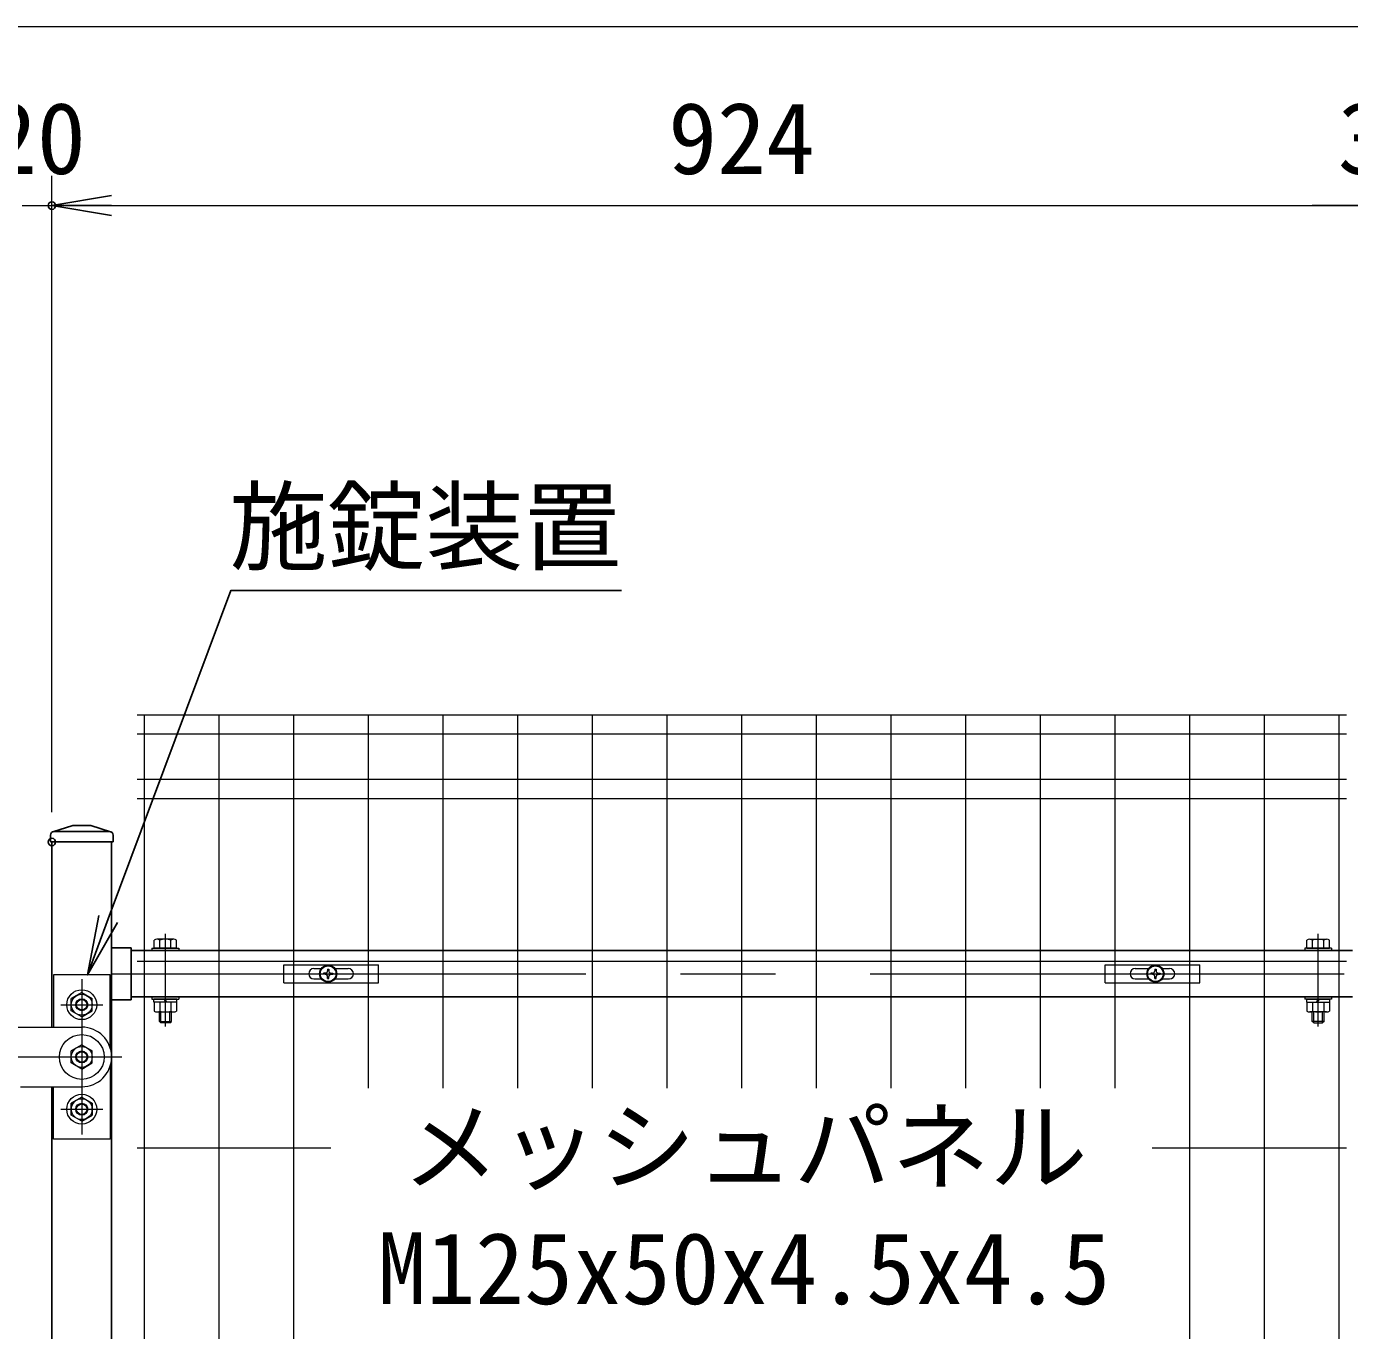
# Model space of a CAD drawing. Units: millimetres, scale not verified. Extents: x -4200 to 4200, y -2970 to 2970.
# Drawn here: x 1235 to 2121, y 515 to 1389 of the extents above; entities that cross this region are included whole.
import ezdxf
from ezdxf.enums import TextEntityAlignment as Align

# ---------------------------------------------------------------- set-up
doc = ezdxf.new("R2010")
doc.units = ezdxf.units.MM
doc.header["$LTSCALE"] = 10
doc.header["$PDMODE"] = 32
doc.header["$PDSIZE"] = 5
doc.linetypes.add('USER1', pattern=[50.8, 31.75, -6.35, 6.35, -6.35])
for name, color, linetype, lineweight in [('0-0_D-STR1', 1, 'Continuous', 25), ('0-2_D-BMK', 2, 'USER1', 13), ('0-5_D-STR-DIM', 7, 'Continuous', 13), ('0-8_D-STR2', 7, 'Continuous', 13), ('0-9_D-STR3', 3, 'Continuous', 13), ('0-A_D-STR-TXT', 7, 'Continuous', 13)]:
    doc.layers.add(name, color=color, linetype=linetype, lineweight=lineweight)
doc.layers.add('0-6_0', color=7, linetype='Continuous')
doc.layers.add('0-7_Defpoints', color=6, linetype='Continuous')
doc.styles.add('ＭＳ ゴシック', font='')
doc.styles.get('ＭＳ ゴシック').set_extended_font_data('MS Gothic')

# ---------------------------------------------------------------- blocks, each defined once
blk = doc.blocks.new('_Open')
at = {"layer": '0-6_0'}
blk.add_line((-10, 1.667), (0, 0), dxfattribs=at)
blk.add_lwpolyline([(-10, -1.667), (0, 0), (-10, 0)], dxfattribs=at)
blk = doc.blocks.new('A$Cc5bff5c2')
at = {"layer": '0-9_D-STR3'}
for p, q in [((-297.7, 60), (337.3, 60)), ((-297.7, -60), (-297.7, 60)), ((-95.2, 35), (-45.6, 35)), ((-18.5, 4.2), (-31.5, 3.9)), ((-31.5, 3.9), (-31.5, -4)), ((-4, 31.5), (-4.2, 18.5)), ((-4, 31.5), (4, 31.5)), ((4, 31.5), (4.2, 18.5)), ((18.5, 4.2), (31.5, 3.9)), ((31.5, 3.9), (31.5, -4)), ((45.6, 35), (134.8, 35)), ((-95.2, -35), (-45.6, -35)), ((-18.5, -4.2), (-31.5, -4)), ((-4, -31.5), (-4.2, -18.5)), ((18.5, -4.2), (31.5, -4)), ((45.6, -35), (134.8, -35))]:
    blk.add_line(p, q, dxfattribs=at)
for points in [[(-297.7, -60), (337.3, -60), (337.3, 60)], [(-4, -31.5), (4, -31.5), (4.2, -18.5)]]:
    blk.add_lwpolyline(points, dxfattribs=at)
for radius in [57.5, 52.5]:
    blk.add_circle((0, 0), radius, dxfattribs=at)
for centre, radius, start, end in [((-95.2, 0), 35, 90, 270), ((-19.1, 19), 14.9, 270, 0), ((19.1, 19), 14.9, 180, 270), ((134.8, 0), 35, 270, 90), ((-19.1, -19), 14.9, 0, 90), ((19.1, -19), 14.9, 90, 180)]:
    blk.add_arc(centre, radius, start, end, dxfattribs=at)
blk = doc.blocks.new('A$C5ba32ecb')
at = {"layer": '0-9_D-STR3'}
for p, q in [((-337.5, 60), (297.5, 60)), ((-337.5, -60), (-337.5, 60)), ((-135, 35), (-45.6, 35)), ((-18.5, 4.2), (-31.5, 3.9)), ((-31.5, 3.9), (-31.5, -4)), ((-4, 31.5), (-4.2, 18.5)), ((-4, 31.5), (4, 31.5)), ((4, 31.5), (4.2, 18.5)), ((18.5, 4.2), (31.5, 3.9)), ((31.5, 3.9), (31.5, -4)), ((45.6, 35), (95, 35)), ((-135, -35), (-45.6, -35)), ((-18.5, -4.2), (-31.5, -4)), ((-4, -31.5), (-4.2, -18.5)), ((18.5, -4.2), (31.5, -4)), ((45.6, -35), (95, -35))]:
    blk.add_line(p, q, dxfattribs=at)
for points in [[(-337.5, -60), (297.5, -60), (297.5, 60)], [(-4, -31.5), (4, -31.5), (4.2, -18.5)]]:
    blk.add_lwpolyline(points, dxfattribs=at)
for radius in [57.5, 52.5]:
    blk.add_circle((0, 0), radius, dxfattribs=at)
for centre, radius, start, end in [((-135, 0), 35, 90, 270), ((-19.1, 19), 14.9, 270, 0), ((19.1, 19), 14.9, 180, 270), ((95, 0), 35, 270, 90), ((-19.1, -19), 14.9, 0, 90), ((19.1, -19), 14.9, 90, 180)]:
    blk.add_arc(centre, radius, start, end, dxfattribs=at)
blk = doc.blocks.new('MLeader1')
at = {"layer": '0-A_D-STR-TXT', "lineweight": 25}
blk.add_line((1295.98, 788.84), (1275.76, 753.68), dxfattribs=at)
for points in [[(1289.74, 791.16), (1371.73, 1011.11), (1619.03, 1011.11), (1633.35, 1011.11)], [(1283.49, 793.49), (1275.76, 753.68), (1289.74, 791.16)]]:
    blk.add_lwpolyline(points, dxfattribs=at)

msp = doc.modelspace()

# ---------------------------------------------------------------- linework, layer by layer
at = {"layer": '0-0_D-STR1'}
for p, q in [((1252.68, 849.58), (1265.99, 853.68)), ((1277.99, 853.68), (1265.99, 853.68)), ((1291.3, 849.58), (1277.99, 853.68)), ((1250.99, 847.28), (1250.99, 842.68)), ((1292.99, 842.68), (1250.99, 842.68)), ((1251.99, 842.68), (1251.99, 718.68)), ((1251.99, 842.68), (1291.99, 842.68)), ((1290.59, 849.68), (1253.39, 849.68)), ((1291.99, 842.68), (1291.99, -242.32)), ((1292.99, 847.28), (1292.99, 842.68)), ((1291.99, 771.88), (1304.99, 771.88)), ((1304.99, 771.88), (1304.99, 736.98)), ((2122.99, 769.93), (1304.99, 769.93)), ((1304.99, 736.98), (1291.99, 736.98)), ((2122.99, 738.93), (1304.99, 738.93)), ((1251.99, 678.68), (1251.99, -242.32))]:
    msp.add_line(p, q, dxfattribs=at)
for centre, start, end in [((1253.39, 847.28), 90, 180), ((1290.59, 847.28), 0, 90)]:
    msp.add_arc(centre, 2.4, start, end, dxfattribs=at)
at = {"layer": '0-2_D-BMK'}
for p, q in [((1327.99, 719.09), (1327.99, 781.18)), ((2099.99, 719.09), (2099.99, 781.18)), ((1291.99, 754.43), (2135.99, 754.43)), ((1271.99, 750.68), (1271.99, 646.69)), ((1257.87, 733.68), (1286.11, 733.68)), ((1177.78, 698.68), (1298.83, 698.68)), ((1257.87, 663.68), (1286.11, 663.68))]:
    msp.add_line(p, q, dxfattribs=at)
at = {"layer": '0-5_D-STR-DIM'}
for p, q in [((281.99, 1388.93), (2201.99, 1388.93)), ((1251.99, 862.68), (1251.99, 1288.93)), ((1251.99, 862.68), (1251.99, 1288.93)), ((1231.99, 1268.93), (1251.99, 1268.93)), ((1291.99, 1268.93), (2135.99, 1268.93)), ((1291.99, 1268.93), (1331.99, 1268.93)), ((2135.99, 1268.93), (2095.99, 1268.93))]:
    msp.add_line(p, q, dxfattribs=at)
at = {"layer": '0-7_Defpoints'}
for p in [(1251.99, 1268.93), (1251.99, 842.68)]:
    msp.add_point(p, dxfattribs=at)
at = {"layer": '0-8_D-STR2'}
for p, q in [((2118.99, 927.68), (1308.99, 927.68)), ((1313.99, -242.32), (1313.99, 927.68)), ((1363.99, -242.32), (1363.99, 927.68)), ((1413.99, -242.32), (1413.99, 927.68)), ((1463.99, 677.68), (1463.99, 927.68)), ((1513.99, 677.68), (1513.99, 927.68)), ((1563.99, 677.68), (1563.99, 927.68)), ((1613.99, 677.68), (1613.99, 927.68)), ((1663.99, 677.68), (1663.99, 927.68)), ((1713.99, 677.68), (1713.99, 927.68)), ((1763.99, 677.68), (1763.99, 927.68)), ((1813.99, 677.68), (1813.99, 927.68)), ((1863.99, 677.68), (1863.99, 927.68)), ((1913.99, 677.68), (1913.99, 927.68)), ((1963.99, 677.68), (1963.99, 927.68)), ((2013.99, -242.32), (2013.99, 927.68)), ((2063.99, -242.32), (2063.99, 927.68)), ((2113.99, -242.32), (2113.99, 927.68)), ((2118.99, 914.81), (1308.99, 914.81)), ((2118.99, 884.56), (1308.99, 884.56)), ((2118.99, 871.68), (1308.99, 871.68)), ((2118.99, 762.68), (1308.99, 762.68)), ((1438.74, 637.68), (1308.99, 637.68)), ((2118.99, 637.68), (1988.74, 637.68))]:
    msp.add_line(p, q, dxfattribs=at)
at = {"layer": '0-9_D-STR3'}
for p, q in [((1318.99, 771.53), (1318.99, 769.93)), ((1318.99, 771.53), (1336.99, 771.53)), ((1320.49, 771.53), (1320.49, 776.99)), ((1335.49, 771.53), (1320.49, 771.53)), ((1333.62, 777.54), (1322.37, 777.54)), ((1324.24, 771.53), (1324.24, 776.99)), ((1331.74, 771.53), (1331.74, 776.99)), ((1335.49, 771.53), (1335.49, 776.99)), ((1336.99, 771.53), (1336.99, 769.93)), ((2090.99, 771.53), (2090.99, 769.93)), ((2108.99, 771.53), (2090.99, 771.53)), ((2092.49, 771.53), (2092.49, 776.99)), ((2092.49, 771.53), (2107.49, 771.53)), ((2094.36, 777.54), (2105.61, 777.54)), ((2096.24, 771.53), (2096.24, 776.99)), ((2103.74, 771.53), (2103.74, 776.99)), ((2107.49, 771.53), (2107.49, 776.99)), ((2108.99, 771.53), (2108.99, 769.93)), ((1318.99, 769.93), (1336.99, 769.93)), ((2108.99, 769.93), (2090.99, 769.93)), ((1290.99, 753.68), (1252.99, 753.68)), ((1252.99, 753.68), (1252.99, 718.68)), ((1290.99, 704.93), (1290.99, 753.68)), ((1271.99, 741.77), (1264.99, 737.73)), ((1264.99, 729.64), (1264.99, 737.73)), ((1271.99, 741.77), (1278.99, 737.73)), ((1278.99, 729.64), (1278.99, 737.73)), ((1318.99, 738.93), (1318.99, 737.33)), ((1318.99, 738.93), (1336.99, 738.93)), ((1318.99, 737.33), (1336.99, 737.33)), ((1328.37, 735.33), (1327.21, 737.34)), ((1329.06, 735.33), (1327.91, 737.33)), ((1336.99, 738.93), (1336.99, 737.33)), ((2090.99, 738.93), (2090.99, 737.33)), ((2108.99, 738.93), (2090.99, 738.93)), ((2108.99, 737.33), (2090.99, 737.33)), ((2098.92, 735.33), (2100.08, 737.33)), ((2099.61, 735.33), (2100.77, 737.34)), ((2108.99, 738.93), (2108.99, 737.33)), ((1271.99, 725.6), (1264.99, 729.64)), ((1271.99, 725.6), (1278.99, 729.64)), ((1320.49, 735.33), (1320.49, 729.39)), ((1322.37, 728.83), (1333.62, 728.83)), ((1323.99, 722.53), (1323.99, 728.83)), ((1324.24, 735.33), (1324.24, 729.39)), ((1324.99, 721.53), (1324.99, 728.83)), ((1330.99, 721.53), (1330.99, 728.83)), ((1331.74, 735.33), (1331.74, 729.39)), ((1331.99, 722.53), (1331.99, 728.83)), ((1335.49, 735.33), (1335.49, 729.39)), ((2092.49, 735.33), (2092.49, 729.39)), ((2105.61, 728.83), (2094.36, 728.83)), ((2095.99, 722.53), (2095.99, 728.83)), ((2096.24, 735.33), (2096.24, 729.39)), ((2096.99, 721.53), (2096.99, 728.83)), ((2102.99, 721.53), (2102.99, 728.83)), ((2103.74, 735.33), (2103.74, 729.39)), ((2103.99, 722.53), (2103.99, 728.83)), ((2107.49, 735.33), (2107.49, 729.39)), ((1208.99, 718.68), (1271.99, 718.68)), ((1323.99, 722.53), (1324.99, 721.53)), ((1323.99, 722.53), (1331.99, 722.53)), ((1330.99, 721.53), (1324.99, 721.53)), ((1330.99, 721.53), (1331.99, 722.53)), ((2096.99, 721.53), (2095.99, 722.53)), ((2103.99, 722.53), (2095.99, 722.53)), ((2096.99, 721.53), (2102.99, 721.53)), ((2103.99, 722.53), (2102.99, 721.53)), ((1271.99, 706.77), (1264.99, 702.73)), ((1264.99, 694.64), (1264.99, 702.73)), ((1271.99, 706.77), (1278.99, 702.73)), ((1278.99, 694.64), (1278.99, 702.73)), ((1290.99, 704.93), (1290.99, 704.93)), ((1271.99, 690.6), (1264.99, 694.64)), ((1271.99, 690.6), (1278.99, 694.64)), ((1290.99, 692.44), (1290.99, 643.69)), ((1230.99, 678.68), (1271.99, 678.68)), ((1252.99, 643.69), (1252.99, 678.68)), ((1271.99, 671.77), (1264.99, 667.73)), ((1271.99, 671.77), (1264.99, 667.73)), ((1264.99, 667.73), (1264.99, 659.64)), ((1264.99, 659.64), (1264.99, 667.73)), ((1271.99, 671.77), (1278.99, 667.73)), ((1271.99, 671.77), (1278.99, 667.73)), ((1278.99, 667.73), (1278.99, 659.64)), ((1278.99, 659.64), (1278.99, 667.73)), ((1271.99, 655.6), (1264.99, 659.64)), ((1271.99, 655.6), (1264.99, 659.64)), ((1271.99, 655.6), (1278.99, 659.64)), ((1271.99, 655.6), (1278.99, 659.64)), ((1290.99, 643.69), (1252.99, 643.69))]:
    msp.add_line(p, q, dxfattribs=at)
for points in [[(1335.69, 735.33), (1320.29, 735.33), (1320.29, 737.34)], [(1335.69, 735.33), (1335.69, 737.33), (1320.29, 737.34)], [(2092.29, 735.33), (2107.69, 735.33), (2107.69, 737.34)], [(2092.29, 735.33), (2092.29, 737.33), (2107.69, 737.34)]]:
    msp.add_lwpolyline(points, dxfattribs=at)
for centre, radius in [((1271.99, 733.68), 10), ((1271.99, 733.68), 7), ((1271.99, 733.68), 4), ((1271.99, 733.68), 3.5), ((1271.99, 698.68), 15), ((1271.99, 698.68), 7), ((1271.99, 698.68), 4), ((1271.99, 698.68), 3.5), ((1271.99, 663.68), 10), ((1271.99, 663.68), 10), ((1271.99, 663.68), 7), ((1271.99, 663.68), 7), ((1271.99, 663.68), 4), ((1271.99, 663.68), 4), ((1271.99, 663.68), 3.5), ((1271.99, 663.68), 3.5)]:
    msp.add_circle(centre, radius, dxfattribs=at)
for centre, radius, start, end in [((1322.37, 774.08), 3.46, 57.13278, 122.86722), ((1327.99, 764.55), 12.99, 73.22135, 106.77865), ((1333.62, 774.08), 3.46, 57.13278, 122.86722), ((2094.36, 774.08), 3.46, 57.13278, 122.86722), ((2099.99, 764.55), 12.99, 73.22135, 106.77865), ((2105.61, 774.08), 3.46, 57.13278, 122.86722), ((1322.37, 732.29), 3.46, 237.13278, 302.86722), ((1327.99, 741.83), 12.99, 253.22135, 286.77865), ((1333.62, 732.29), 3.46, 237.13278, 302.86722), ((2094.36, 732.29), 3.46, 237.13278, 302.86722), ((2099.99, 741.83), 12.99, 253.22135, 286.77865), ((2105.61, 732.29), 3.46, 237.13278, 302.86722), ((1271.99, 698.68), 20, 270, 89.99983)]:
    msp.add_arc(centre, radius, start, end, dxfattribs=at)

# ---------------------------------------------------------------- block references
at = {"layer": '0-5_D-STR-DIM', "xscale": 4, "yscale": 4, "rotation": 180}
msp.add_blockref('_Open', (1251.99, 1268.93), dxfattribs=at)
msp.add_blockref('_Open', (1251.99, 1268.93), dxfattribs=at)
at = {"layer": '0-9_D-STR3', "xscale": 0.1, "yscale": 0.1}
for name, p in [('A$Cc5bff5c2', (1437, 754.43)), ('A$C5ba32ecb', (1990.99, 754.43))]:
    msp.add_blockref(name, p, dxfattribs=at)
at = {"layer": '0-A_D-STR-TXT'}
msp.add_blockref('MLeader1', (0, 0), dxfattribs=at)

# ---------------------------------------------------------------- texts
at = {"layer": '0-5_D-STR-DIM', "style": 'ＭＳ ゴシック'}
for s, p in [('20', (1209.24, 1275.67)), ('924', (1664.74, 1275.67)), ('35.75', (2113.14, 1275.67))]:
    msp.add_text(s, height=48.09, dxfattribs=at).set_placement(p, align=Align.BOTTOM_LEFT)
at = {"layer": '0-A_D-STR-TXT', "style": 'ＭＳ ゴシック'}
for s, p in [('施錠装置', (1370.93, 1015.49)), ('メッシュパネル', (1486.33, 600.08)), ('M125x50x4.5x4.5', (1470.09, 518.69))]:
    msp.add_text(s, height=48.09, dxfattribs=at).set_placement(p, align=Align.BOTTOM_LEFT)

doc.saveas('drawing.dxf')
